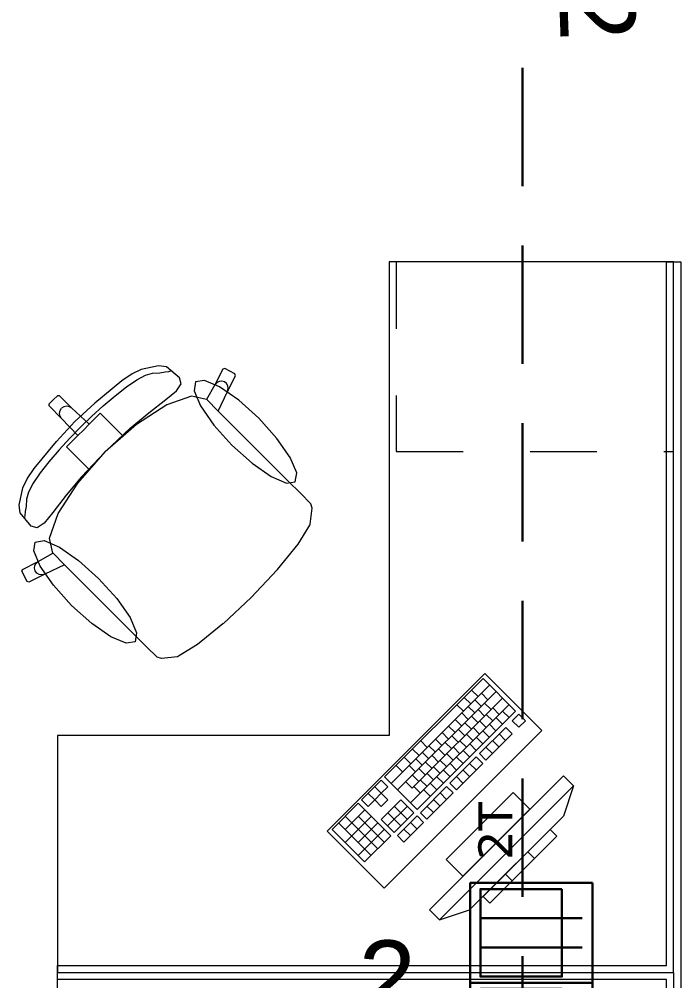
# Model space of a CAD drawing. Header units: inches. Extents: x -19 to 5698, y -728 to 92.
# Drawn here: x 303.634 to 305.029, y 12.283 to 14.312 of the extents above; entities that cross this region are included whole.
import ezdxf

# ---------------------------------------------------------------- set-up
doc = ezdxf.new("R2010")
doc.units = ezdxf.units.IN
doc.header["$MEASUREMENT"] = 0
for name, pattern in [('CONTINUA', [0]), ('HIDDEN', [0.375, 0.25, -0.125]), ('Rayas', [0.282222, 0.141111, -0.141111])]:
    doc.linetypes.add(name, pattern=pattern)
doc.layers.get('0').update_dxf_attribs({"color": 61})
for name, color, linetype, lineweight in [('00 conduct tomacorr', 120, 'HIDDEN', 30), ('00 IE CKTO ILUMINACION', 3, 'Continuous', 50), ('00 IE LUZ EMERGENCIA', 253, 'Continuous', 0)]:
    doc.layers.add(name, color=color, linetype=linetype, lineweight=lineweight)
doc.layers.add('Interior - Mobiliario', color=7, linetype='Continuous')
doc.styles.add('Annotative', font='arial.ttf')

# ---------------------------------------------------------------- blocks, each defined once
blk = doc.blocks.new('CAJA POP UP 6 MODULOS')
at = {"layer": '00 conduct tomacorr', "linetype": 'Continuous'}
for p, q in [((-0.095, -0.165), (-0.095, -0.0151)), ((-0.052, -0.165), (-0.052, -0.0151)), ((0.052, -0.165), (0.052, -0.0151)), ((0.095, -0.165), (0.095, -0.0151)), ((0, -0.165), (0, -0.18))]:
    blk.add_line(p, q, dxfattribs=at)
for points in [[(-0.147, 0), (0.147, 0), (0.147, -0.18), (-0.147, -0.18)], [(0, 0), (0.147, 0), (0.147, -0.18), (0, -0.18)]]:
    blk.add_lwpolyline(points, close=True, dxfattribs=at)
for points in [[(-0.138, -0.045), (-0.009, -0.045), (-0.009, -0.165), (-0.138, -0.165), (-0.138, -0.045)], [(0.009, -0.045), (0.138, -0.045), (0.138, -0.165), (0.009, -0.165), (0.009, -0.045)]]:
    blk.add_lwpolyline(points, dxfattribs=at)
at = {"color": 1, "insert": (-0.1807, -0.168), "char_height": 0.05, "attachment_point": 1, "rotation": 180}
blk.add_mtext_dynamic_manual_height_columns('{\\fVerdana|b0|i0|c0|p34;2T}', width=0.000481, gutter_width=0.1561, heights=[0], dxfattribs=at)

msp = doc.modelspace()

# ---------------------------------------------------------------- linework, layer by layer
at = {"layer": '00 conduct tomacorr'}
msp.add_line((304.6953, 16.8347, -0.0007), (304.6953, 8.1783, -0.0004), dxfattribs=at)
at = {"layer": 'Interior - Mobiliario', "color": 175, "linetype": 'Rayas', "lineweight": 13}
for p, q in [((304.429, 13.8), (304.429, 13.4)), ((304.429, 13.4), (305.014, 13.4))]:
    msp.add_line(p, q, dxfattribs=at)
at = {"layer": 'Interior - Mobiliario', "color": 175, "linetype": 'Continuous', "lineweight": 13}
for p, q in [((304.999, 13.8), (305.029, 13.8)), ((304.999, 12.315), (304.999, 13.8)), ((305.029, 13.8), (305.029, 12.315)), ((303.9272, 13.5804), (303.891, 13.5726)), ((303.944, 13.5785), (303.9272, 13.5804)), ((303.8718, 13.5636), (303.8501, 13.5487)), ((303.891, 13.5726), (303.8718, 13.5636)), ((303.8814, 13.551), (303.9003, 13.561)), ((303.9003, 13.561), (303.915, 13.5649)), ((303.915, 13.5649), (303.9304, 13.566)), ((303.9304, 13.566), (303.9412, 13.5681)), ((303.9412, 13.5681), (303.9492, 13.5689)), ((303.9718, 13.5553), (303.944, 13.5785)), ((303.9492, 13.5689), (303.9537, 13.5697)), ((304.0632, 13.5733), (304.0462, 13.5402)), ((304.0672, 13.5747), (304.0632, 13.5733)), ((304.0886, 13.5638), (304.0672, 13.5747)), ((304.0729, 13.5267), (304.0899, 13.5598)), ((304.0899, 13.5598), (304.0886, 13.5638)), ((303.8501, 13.5487), (303.7934, 13.5019)), ((303.8596, 13.5362), (303.8814, 13.551)), ((303.9652, 13.5281), (303.9752, 13.5424)), ((303.9752, 13.5424), (303.9718, 13.5553)), ((304.0462, 13.5402), (304.0289, 13.5092)), ((304.0498, 13.5448), (304.0462, 13.5402)), ((304.055, 13.5477), (304.0498, 13.5448)), ((304.0608, 13.5484), (304.055, 13.5477)), ((304.0664, 13.5469), (304.0608, 13.5484)), ((304.071, 13.5433), (304.0664, 13.5469)), ((304.0739, 13.5382), (304.071, 13.5433)), ((303.8358, 13.5176), (303.8596, 13.5362)), ((303.9429, 13.5095), (303.9652, 13.5281)), ((304.0533, 13.4849), (304.0729, 13.5267)), ((304.0729, 13.5267), (304.0745, 13.5324)), ((304.0745, 13.5324), (304.0739, 13.5382)), ((303.6969, 13.5001), (303.7054, 13.5086)), ((303.6969, 13.4958), (303.6969, 13.5001)), ((303.714, 13.5171), (303.7054, 13.5086)), ((303.7182, 13.5172), (303.714, 13.5171)), ((303.7443, 13.4911), (303.7182, 13.5172)), ((303.7934, 13.5019), (303.7512, 13.4628)), ((303.811, 13.4964), (303.8358, 13.5176)), ((303.945, 13.4983), (303.8811, 13.457)), ((303.9068, 13.4815), (303.9429, 13.5095)), ((303.9969, 13.5167), (303.945, 13.4983)), ((304.0289, 13.5092), (303.9969, 13.5167)), ((304.0291, 13.5092), (304.0289, 13.5092)), ((304.0291, 13.5092), (304.0533, 13.4849)), ((303.7229, 13.4697), (303.6969, 13.4958)), ((303.7186, 13.4803), (303.7198, 13.4861)), ((303.7197, 13.4746), (303.7186, 13.4803)), ((303.7198, 13.4861), (303.723, 13.491)), ((303.7279, 13.4942), (303.723, 13.491)), ((303.7337, 13.4954), (303.7279, 13.4942)), ((303.7394, 13.4943), (303.7337, 13.4954)), ((303.7443, 13.4911), (303.7394, 13.4943)), ((303.7808, 13.4571), (303.7443, 13.4911)), ((303.8045, 13.4807), (303.7808, 13.4571)), ((303.7864, 13.4739), (303.811, 13.4964)), ((303.8256, 13.4596), (303.8045, 13.4807)), ((303.8674, 13.4488), (303.9068, 13.4815)), ((304.2012, 13.3371), (304.0533, 13.4849)), ((303.7121, 13.4206), (303.7512, 13.4628)), ((303.7229, 13.4697), (303.7197, 13.4746)), ((303.7569, 13.4332), (303.7229, 13.4697)), ((303.763, 13.4511), (303.7864, 13.4739)), ((303.853, 13.4322), (303.8256, 13.4596)), ((303.763, 13.4511), (303.7401, 13.4276)), ((303.7569, 13.4332), (303.7689, 13.4451)), ((303.7808, 13.4571), (303.7689, 13.4451)), ((303.8147, 13.3993), (303.8674, 13.4488)), ((303.8811, 13.457), (303.853, 13.4322)), ((303.6653, 13.3639), (303.7121, 13.4206)), ((303.7401, 13.4276), (303.7176, 13.403)), ((303.7333, 13.4096), (303.7569, 13.4332)), ((303.853, 13.4322), (303.8151, 13.3989)), ((303.7176, 13.403), (303.6964, 13.3782)), ((303.7545, 13.3884), (303.7333, 13.4096)), ((303.8147, 13.3993), (303.7652, 13.3466)), ((303.7818, 13.361), (303.8151, 13.3989)), ((303.6964, 13.3782), (303.6778, 13.3544)), ((303.7818, 13.361), (303.7545, 13.3884)), ((303.6504, 13.3422), (303.6653, 13.3639)), ((303.757, 13.3329), (303.7818, 13.361)), ((303.6414, 13.323), (303.6504, 13.3422)), ((303.6778, 13.3544), (303.663, 13.3326)), ((303.7652, 13.3466), (303.7325, 13.3073)), ((304.2267, 13.3116), (304.2012, 13.3371)), ((303.6336, 13.2868), (303.6414, 13.323)), ((303.663, 13.3326), (303.653, 13.3137)), ((303.7157, 13.2691), (303.757, 13.3329)), ((303.6491, 13.299), (303.648, 13.2836)), ((303.653, 13.3137), (303.6491, 13.299)), ((303.7325, 13.3073), (303.7046, 13.2711)), ((304.2486, 13.2896), (304.2267, 13.3116)), ((303.6355, 13.2701), (303.6336, 13.2868)), ((303.648, 13.2836), (303.6459, 13.2728)), ((304.2475, 13.2464), (304.2515, 13.2803)), ((304.2515, 13.2803), (304.2486, 13.2896)), ((303.6587, 13.2422), (303.6355, 13.2701)), ((303.6452, 13.2648), (303.6444, 13.2603)), ((303.6459, 13.2728), (303.6452, 13.2648)), ((303.7046, 13.2711), (303.6859, 13.2488)), ((303.6974, 13.2171), (303.7157, 13.2691)), ((303.6716, 13.2388), (303.6587, 13.2422)), ((303.6859, 13.2488), (303.6716, 13.2388)), ((304.2217, 13.2042), (304.2466, 13.2443)), ((304.2466, 13.2443), (304.2475, 13.2464)), ((303.7048, 13.1851), (303.6974, 13.2171)), ((304.1781, 13.1506), (304.2217, 13.2042)), ((303.6738, 13.1678), (303.7048, 13.1851)), ((303.7049, 13.1849), (303.7048, 13.1851)), ((303.7049, 13.1849), (303.7291, 13.1607)), ((303.6407, 13.1509), (303.6738, 13.1678)), ((303.6656, 13.1532), (303.6663, 13.1591)), ((303.6671, 13.1476), (303.6656, 13.1532)), ((303.6663, 13.1591), (303.6692, 13.1642)), ((303.6692, 13.1642), (303.6738, 13.1678)), ((303.7291, 13.1607), (303.6873, 13.1411)), ((303.8769, 13.0128), (303.7291, 13.1607)), ((303.6394, 13.1468), (303.6407, 13.1509)), ((303.6502, 13.1254), (303.6394, 13.1468)), ((303.6873, 13.1411), (303.6542, 13.1241)), ((303.6707, 13.143), (303.6671, 13.1476)), ((303.6758, 13.1402), (303.6707, 13.143)), ((303.6817, 13.1395), (303.6758, 13.1402)), ((303.6873, 13.1411), (303.6817, 13.1395)), ((304.1226, 13.0914), (304.1775, 13.1497)), ((304.1775, 13.1497), (304.1781, 13.1506)), ((303.6542, 13.1241), (303.6502, 13.1254)), ((304.1226, 13.0914), (304.0643, 13.0366)), ((304.0634, 13.0359), (304.0098, 12.9923)), ((304.0643, 13.0366), (304.0634, 13.0359)), ((303.9024, 12.9873), (303.8769, 13.0128)), ((304.0098, 12.9923), (303.9697, 12.9674)), ((303.9244, 12.9654), (303.9024, 12.9873)), ((303.9337, 12.9625), (303.9244, 12.9654)), ((303.9676, 12.9665), (303.9337, 12.9625)), ((303.9697, 12.9674), (303.9676, 12.9665)), ((304.612, 12.9205), (304.4043, 12.7128)), ((304.6806, 12.8519), (304.612, 12.9205)), ((304.6258, 12.9067), (304.418, 12.699)), ((304.6395, 12.893), (304.4318, 12.6853)), ((304.5878, 12.8962), (304.6015, 12.8825)), ((304.6084, 12.8894), (304.6222, 12.8757)), ((304.6532, 12.8793), (304.4628, 12.6889)), ((304.5722, 12.8807), (304.5859, 12.8669)), ((304.5946, 12.8756), (304.6083, 12.8619)), ((304.6152, 12.8688), (304.629, 12.8551)), ((304.6669, 12.8656), (304.4592, 12.6579)), ((304.4729, 12.6442), (304.6806, 12.8519)), ((304.5567, 12.8651), (304.5704, 12.8514)), ((304.5808, 12.8617), (304.5945, 12.848)), ((304.6014, 12.855), (304.6151, 12.8412)), ((304.6324, 12.8586), (304.6461, 12.8448)), ((304.6531, 12.8518), (304.6668, 12.838)), ((304.5531, 12.834), (304.5668, 12.8203)), ((304.5669, 12.8479), (304.5806, 12.8342)), ((304.5875, 12.8411), (304.6013, 12.8274)), ((304.6047, 12.8309), (304.6184, 12.8171)), ((304.6186, 12.8447), (304.6323, 12.831)), ((304.6392, 12.8379), (304.6529, 12.8242)), ((304.6875, 12.845), (304.6736, 12.8312)), ((304.6736, 12.8312), (304.6873, 12.8175)), ((304.6873, 12.8175), (304.7012, 12.8313)), ((304.7012, 12.8313), (304.6875, 12.845)), ((304.5392, 12.8202), (304.5529, 12.8065)), ((304.5598, 12.8134), (304.5736, 12.7997)), ((304.5737, 12.8273), (304.5874, 12.8135)), ((304.5909, 12.817), (304.6046, 12.8033)), ((304.6598, 12.8173), (304.6044, 12.762)), ((304.6115, 12.8102), (304.6252, 12.7965)), ((304.6254, 12.8241), (304.6391, 12.8104)), ((304.6735, 12.8036), (304.6598, 12.8173)), ((304.4805, 12.7889), (304.4942, 12.7752)), ((304.5115, 12.7925), (304.5252, 12.7788)), ((304.5254, 12.8064), (304.5391, 12.7926)), ((304.546, 12.7996), (304.5597, 12.7859)), ((304.5632, 12.7893), (304.5769, 12.7756)), ((304.577, 12.8032), (304.5907, 12.7894)), ((304.5977, 12.7964), (304.6114, 12.7827)), ((304.6181, 12.7482), (304.6735, 12.8036)), ((304.6321, 12.7896), (304.6458, 12.7759)), ((304.6459, 12.8035), (304.6596, 12.7898)), ((304.4632, 12.7716), (304.4769, 12.7579)), ((304.4977, 12.7787), (304.5114, 12.7649)), ((304.5183, 12.7719), (304.532, 12.7582)), ((304.5322, 12.7857), (304.5459, 12.772)), ((304.5493, 12.7755), (304.563, 12.7618)), ((304.57, 12.7687), (304.5837, 12.755)), ((304.5838, 12.7825), (304.5975, 12.7688)), ((304.6182, 12.7758), (304.6319, 12.7621)), ((304.4459, 12.7543), (304.4596, 12.7406)), ((304.47, 12.751), (304.4837, 12.7373)), ((304.4838, 12.7648), (304.4975, 12.7511)), ((304.5045, 12.758), (304.5182, 12.7443)), ((304.5216, 12.7478), (304.5353, 12.7341)), ((304.5355, 12.7616), (304.5492, 12.7479)), ((304.5975, 12.755), (304.5421, 12.6996)), ((304.5561, 12.7548), (304.5698, 12.7411)), ((304.6112, 12.7413), (304.5975, 12.755)), ((304.6044, 12.762), (304.6181, 12.7482)), ((304.4286, 12.737), (304.4423, 12.7233)), ((304.4561, 12.7371), (304.4698, 12.7234)), ((304.4768, 12.7303), (304.4905, 12.7166)), ((304.4906, 12.7442), (304.5043, 12.7305)), ((304.5078, 12.7339), (304.5215, 12.7202)), ((304.5284, 12.7271), (304.5421, 12.7134)), ((304.5423, 12.741), (304.556, 12.7273)), ((304.5558, 12.6859), (304.6112, 12.7413)), ((304.5698, 12.7273), (304.5835, 12.7136)), ((304.5836, 12.7412), (304.5973, 12.7275)), ((304.4043, 12.7128), (304.4729, 12.6442)), ((304.4629, 12.7165), (304.4766, 12.7028)), ((304.4801, 12.7062), (304.4938, 12.6925)), ((304.4939, 12.7201), (304.5077, 12.7064)), ((304.7817, 12.7151), (304.4989, 12.4323)), ((304.5146, 12.7133), (304.5283, 12.6996)), ((304.5559, 12.7135), (304.5696, 12.6998)), ((304.8029, 12.6939), (304.7817, 12.7151)), ((304.3974, 12.7058), (304.3559, 12.6643)), ((304.3836, 12.692), (304.3973, 12.6783)), ((304.3973, 12.6783), (304.4111, 12.6921)), ((304.4111, 12.6921), (304.3974, 12.7058)), ((304.4491, 12.7026), (304.4628, 12.6889)), ((304.4662, 12.6924), (304.48, 12.6787)), ((304.5351, 12.6927), (304.4798, 12.6373)), ((304.5007, 12.6994), (304.5144, 12.6857)), ((304.5201, 12.4111), (304.8029, 12.6939)), ((304.5489, 12.679), (304.5351, 12.6927)), ((304.5421, 12.6996), (304.5558, 12.6859)), ((304.8029, 12.6939), (304.7817, 12.6303)), ((304.3697, 12.6781), (304.3834, 12.6644)), ((304.3973, 12.6783), (304.3834, 12.6644)), ((304.411, 12.6646), (304.3973, 12.6783)), ((304.4869, 12.6856), (304.5006, 12.6719)), ((304.4935, 12.6236), (304.5489, 12.679)), ((304.5213, 12.6789), (304.535, 12.6652)), ((304.6756, 12.6798), (304.5342, 12.5384)), ((304.711, 12.6444), (304.6756, 12.6798)), ((304.3489, 12.6574), (304.2936, 12.602)), ((304.4175, 12.5888), (304.3489, 12.6574)), ((304.3559, 12.6643), (304.3696, 12.6506)), ((304.3696, 12.6506), (304.3834, 12.6644)), ((304.3834, 12.6644), (304.3971, 12.6507)), ((304.4385, 12.6647), (304.397, 12.6231)), ((304.3971, 12.6507), (304.411, 12.6646)), ((304.4523, 12.651), (304.4107, 12.6094)), ((304.4247, 12.6508), (304.4521, 12.6234)), ((304.466, 12.6373), (304.4385, 12.6647)), ((304.4936, 12.6512), (304.5073, 12.6375)), ((304.5075, 12.665), (304.5212, 12.6513)), ((304.3764, 12.6299), (304.321, 12.5745)), ((304.3627, 12.6436), (304.3211, 12.6021)), ((304.3212, 12.6297), (304.3898, 12.5611)), ((304.3488, 12.6298), (304.4037, 12.5749)), ((304.4109, 12.637), (304.4383, 12.6096)), ((304.4244, 12.5957), (304.466, 12.6373)), ((304.4728, 12.6304), (304.4313, 12.5889)), ((304.4865, 12.6167), (304.4728, 12.6304)), ((304.4798, 12.6373), (304.4935, 12.6236)), ((304.5696, 12.503), (304.711, 12.6444)), ((304.7817, 12.6303), (304.5837, 12.4323)), ((304.3074, 12.6158), (304.376, 12.5472)), ((304.3901, 12.6162), (304.3485, 12.5747)), ((304.397, 12.6231), (304.4244, 12.5957)), ((304.445, 12.5751), (304.4865, 12.6167)), ((304.459, 12.6166), (304.4727, 12.6028)), ((304.2936, 12.602), (304.3621, 12.5334)), ((304.4038, 12.6025), (304.3484, 12.5471)), ((304.3621, 12.5334), (304.4175, 12.5888)), ((304.4313, 12.5889), (304.445, 12.5751)), ((304.4451, 12.6027), (304.4589, 12.589)), ((304.7534, 12.602), (304.612, 12.4606)), ((304.6261, 12.4464), (304.7676, 12.5879)), ((304.7676, 12.5879), (304.7534, 12.602)), ((304.7063, 12.5549), (304.7204, 12.5407)), ((304.5342, 12.5384), (304.5696, 12.503)), ((304.6591, 12.5077), (304.6733, 12.4936)), ((304.612, 12.4606), (304.6261, 12.4464)), ((304.4989, 12.4323), (304.5201, 12.4111)), ((304.5201, 12.4111), (304.5837, 12.4323)), ((303.714, 12.285), (303.714, 12.315)), ((303.714, 12.315), (304.999, 12.315)), ((305.029, 12.315), (305.029, 12.285)), ((304.999, 12.285), (303.714, 12.285)), ((304.999, 10.8), (304.999, 12.285)), ((305.029, 12.285), (305.029, 10.8))]:
    msp.add_line(p, q, dxfattribs=at)
at = {"layer": 'Interior - Mobiliario', "color": 175, "linetype": 'Continuous', "lineweight": 13, "flags": 128}
for points in [[(305.014, 12.3), (305.014, 13.8), (304.414, 13.8), (304.414, 12.8), (303.714, 12.8), (303.714, 12.3)], [(304.1391, 13.4698), (304.0966, 13.508), (304.0563, 13.536), (304.0242, 13.5496), (304.0053, 13.5467), (304.0024, 13.5278), (304.016, 13.4958), (304.044, 13.4554), (304.0822, 13.4129), (304.1247, 13.3748), (304.165, 13.3468), (304.1971, 13.3331), (304.216, 13.336), (304.2189, 13.3549), (304.2053, 13.387), (304.1773, 13.4274)], [(303.7442, 13.0749), (303.706, 13.1174), (303.678, 13.1578), (303.6644, 13.1898), (303.6673, 13.2087), (303.6862, 13.2116), (303.7183, 13.198), (303.7586, 13.17), (303.8011, 13.1318), (303.8393, 13.0894), (303.8673, 13.049), (303.8809, 13.0169), (303.878, 12.998), (303.8591, 12.9951), (303.827, 13.0087), (303.7867, 13.0368)], [(304.7357, 12.8106), (304.6155, 12.9308), (304.2832, 12.5985), (304.4034, 12.4783)], [(305.014, 12.3), (305.014, 10.8), (304.414, 10.8), (304.414, 11.8), (303.714, 11.8), (303.714, 12.3)]]:
    msp.add_lwpolyline(points, close=True, dxfattribs=at)

# ---------------------------------------------------------------- block references
at = {"layer": '00 conduct tomacorr', "xscale": 1.432830642179531, "yscale": 1.432830642179531, "zscale": 1.432830642179531, "rotation": 269.9999999999999}
msp.add_blockref('CAJA POP UP 6 MODULOS', (304.8428, 12.2783, -0.0007), dxfattribs=at)

# ---------------------------------------------------------------- texts
at = {"layer": '00 IE CKTO ILUMINACION', "color": 4, "linetype": 'CONTINUA', "lineweight": 15}
msp.add_text('C-2', height=0.15962, rotation=272.0228, dxfattribs=at).set_placement((304.7636, 14.6087, -0.0007))
at = {"layer": '00 IE LUZ EMERGENCIA', "style": 'Annotative'}
msp.add_attdef('2', (304.3493, 12.2115, -0.0007), '', height=0.1562, dxfattribs=at)

doc.saveas('drawing.dxf')
